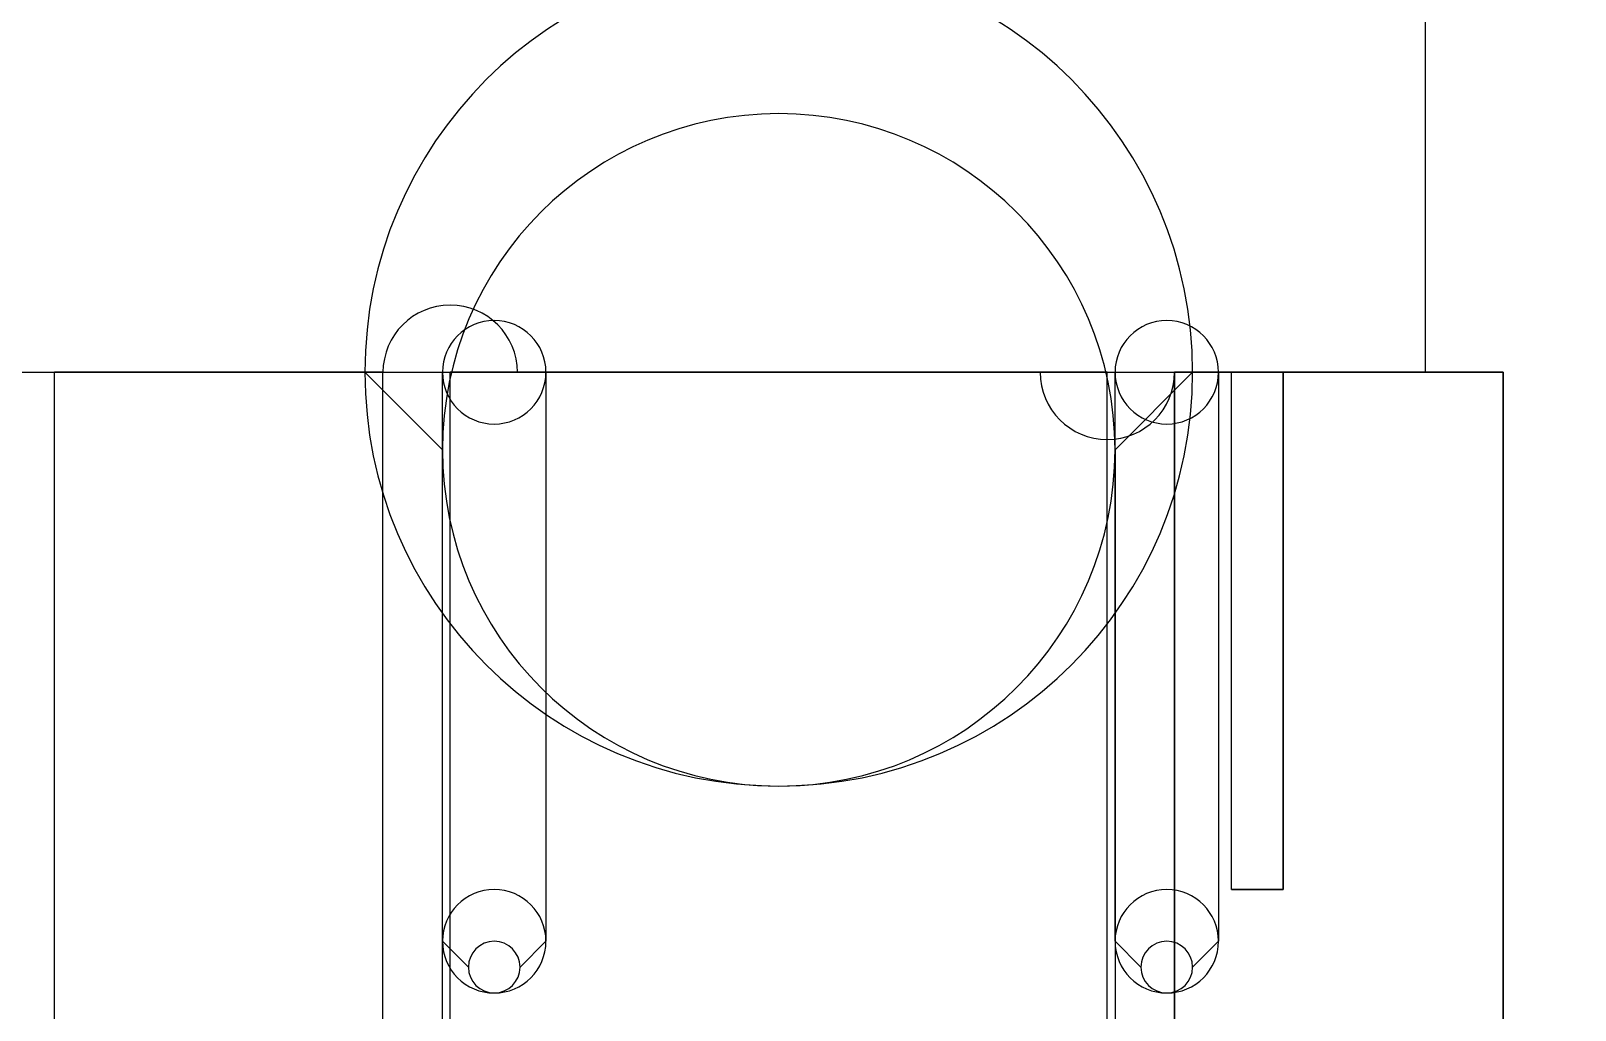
# Model space of a CAD drawing. Header units: millimetres. Extents: x -58 to 58, y -6 to 23.
# Drawn here: x 42.11 to 48.08, y 2.23 to 6.02 of the extents above; entities that cross this region are included whole.
import ezdxf

# ---------------------------------------------------------------- set-up
doc = ezdxf.new("R2010")
doc.units = ezdxf.units.MM
doc.header["$MEASUREMENT"] = 0
doc.layers.add('CL57_ASM', color=7, linetype='CONTINUOUS')

msp = doc.modelspace()

# ---------------------------------------------------------------- linework, layer by layer
at = {"layer": 'CL57_ASM'}
for p, q in [((47.5, 4.7, -64.7), (47.5, 6.7, -64.7)), ((47.5, 4.7, -2), (47.5, 6.7, -2)), ((47.5, 4.7, -64.7), (47.5, 6.7, -64.7)), ((47.5, 4.7, -2), (47.5, 6.7, -2)), ((47.5, 4.7, -64.7), (47.5, 6.7, -64.7)), ((47.5, 4.7, -2), (47.5, 6.7, -2)), ((47.5, 4.7, -64.7), (47.5, 6.7, -64.7)), ((47.5, 4.7, -2), (47.5, 6.7, -2)), ((47.5, 4.7, -64.7), (47.5, 6.7, -64.7)), ((47.5, 4.7, -2), (47.5, 6.7, -2)), ((47.5, 4.7, -64.7), (47.5, 6.7, -64.7)), ((47.5, 4.7, -2), (47.5, 6.7, -2)), ((-47.5, 4.7, -2), (47.5, 4.7, -2)), ((-47.5, 4.7, -64.7), (47.5, 4.7, -64.7)), ((-47.5, 4.7, -64.7), (47.5, 4.7, -64.7)), ((-47.5, 4.7, -2), (47.5, 4.7, -2)), ((-47.5, 4.7, -2), (47.5, 4.7, -2)), ((-47.5, 4.7, -64.7), (47.5, 4.7, -64.7)), ((-47.5, 4.7, -64.7), (47.5, 4.7, -64.7)), ((-47.5, 4.7, -2), (47.5, 4.7, -2)), ((-47.5, 4.7, -2), (47.5, 4.7, -2)), ((-47.5, 4.7, -64.7), (47.5, 4.7, -64.7)), ((-47.5, 4.7, -64.7), (47.5, 4.7, -64.7)), ((-47.5, 4.7, -2), (47.5, 4.7, -2)), ((43.47, 4.7, -3.15), (42.1999, 4.7, -5.35)), ((42.1999, 4.7, -5.65), (43.47, 4.7, -7.85)), ((43.47, 4.7, -13.15), (42.1999, 4.7, -15.35)), ((42.1999, 4.7, -15.65), (43.47, 4.7, -17.85)), ((43.47, 4.7, -58.65), (42.1999, 4.7, -60.85)), ((42.1999, 4.7, -61.15), (43.47, 4.7, -63.35)), ((42.1999, 4.7, -61.15), (43.47, 4.7, -63.35)), ((42.1999, 0, -61.15), (42.1999, 4.7, -61.15)), ((42.1999, 0, -60.85), (42.1999, 4.7, -60.85)), ((42.1999, 0, -61.15), (42.1999, 4.7, -61.15)), ((43.47, 4.7, -58.65), (42.1999, 4.7, -60.85)), ((42.1999, 0, -60.85), (42.1999, 4.7, -60.85)), ((42.1999, 4.7, -15.65), (43.47, 4.7, -17.85)), ((42.1999, 0, -15.65), (42.1999, 4.7, -15.65)), ((42.1999, 0, -15.35), (42.1999, 4.7, -15.35)), ((42.1999, 0, -15.65), (42.1999, 4.7, -15.65)), ((43.47, 4.7, -13.15), (42.1999, 4.7, -15.35)), ((42.1999, 0, -15.35), (42.1999, 4.7, -15.35)), ((42.1999, 4.7, -5.65), (43.47, 4.7, -7.85)), ((42.1999, 0, -5.65), (42.1999, 4.7, -5.65)), ((42.1999, 0, -5.35), (42.1999, 4.7, -5.35)), ((42.1999, 0, -5.65), (42.1999, 4.7, -5.65)), ((43.47, 4.7, -3.15), (42.1999, 4.7, -5.35)), ((42.1999, 0, -5.35), (42.1999, 4.7, -5.35)), ((43.47, 4.7, -3.15), (42.1999, 4.7, -5.35)), ((42.1999, 4.7, -5.65), (43.47, 4.7, -7.85)), ((43.47, 4.7, -13.15), (42.1999, 4.7, -15.35)), ((42.1999, 4.7, -15.65), (43.47, 4.7, -17.85)), ((43.47, 4.7, -58.65), (42.1999, 4.7, -60.85)), ((42.1999, 4.7, -61.15), (43.47, 4.7, -63.35)), ((42.1999, 4.7, -61.15), (43.47, 4.7, -63.35)), ((42.1999, 0, -61.15), (42.1999, 4.7, -61.15)), ((42.1999, 0, -60.85), (42.1999, 4.7, -60.85)), ((42.1999, 0, -61.15), (42.1999, 4.7, -61.15)), ((43.47, 4.7, -58.65), (42.1999, 4.7, -60.85)), ((42.1999, 0, -60.85), (42.1999, 4.7, -60.85)), ((42.1999, 4.7, -15.65), (43.47, 4.7, -17.85)), ((42.1999, 0, -15.65), (42.1999, 4.7, -15.65)), ((42.1999, 0, -15.35), (42.1999, 4.7, -15.35)), ((42.1999, 0, -15.65), (42.1999, 4.7, -15.65)), ((43.47, 4.7, -13.15), (42.1999, 4.7, -15.35)), ((42.1999, 0, -15.35), (42.1999, 4.7, -15.35)), ((42.1999, 4.7, -5.65), (43.47, 4.7, -7.85)), ((42.1999, 0, -5.65), (42.1999, 4.7, -5.65)), ((42.1999, 0, -5.35), (42.1999, 4.7, -5.35)), ((42.1999, 0, -5.65), (42.1999, 4.7, -5.65)), ((43.47, 4.7, -3.15), (42.1999, 4.7, -5.35)), ((42.1999, 0, -5.35), (42.1999, 4.7, -5.35)), ((43.47, 4.7, -3.15), (42.1999, 4.7, -5.35)), ((42.1999, 4.7, -5.65), (43.47, 4.7, -7.85)), ((43.47, 4.7, -13.15), (42.1999, 4.7, -15.35)), ((42.1999, 4.7, -15.65), (43.47, 4.7, -17.85)), ((43.47, 4.7, -58.65), (42.1999, 4.7, -60.85)), ((42.1999, 4.7, -61.15), (43.47, 4.7, -63.35)), ((42.1999, 4.7, -61.15), (43.47, 4.7, -63.35)), ((42.1999, 0, -61.15), (42.1999, 4.7, -61.15)), ((42.1999, 0, -60.85), (42.1999, 4.7, -60.85)), ((42.1999, 0, -61.15), (42.1999, 4.7, -61.15)), ((43.47, 4.7, -58.65), (42.1999, 4.7, -60.85)), ((42.1999, 0, -60.85), (42.1999, 4.7, -60.85)), ((42.1999, 4.7, -15.65), (43.47, 4.7, -17.85)), ((42.1999, 0, -15.65), (42.1999, 4.7, -15.65)), ((42.1999, 0, -15.35), (42.1999, 4.7, -15.35)), ((42.1999, 0, -15.65), (42.1999, 4.7, -15.65)), ((43.47, 4.7, -13.15), (42.1999, 4.7, -15.35)), ((42.1999, 0, -15.35), (42.1999, 4.7, -15.35)), ((42.1999, 4.7, -5.65), (43.47, 4.7, -7.85)), ((42.1999, 0, -5.65), (42.1999, 4.7, -5.65)), ((42.1999, 0, -5.35), (42.1999, 4.7, -5.35)), ((42.1999, 0, -5.65), (42.1999, 4.7, -5.65)), ((43.47, 4.7, -3.15), (42.1999, 4.7, -5.35)), ((42.1999, 0, -5.35), (42.1999, 4.7, -5.35)), ((43.4, 4.7, -61), (43.7, 4.4, -61)), ((43.4, 4.7, -61), (43.7, 4.4, -61)), ((43.4, 4.7, -61), (43.7, 4.4, -61)), ((43.4, 4.7, -61), (43.7, 4.4, -61)), ((43.4, 4.7, -15.5), (43.7, 4.4, -15.5)), ((43.4, 4.7, -15.5), (43.7, 4.4, -15.5)), ((43.4, 4.7, -15.5), (43.7, 4.4, -15.5)), ((43.4, 4.7, -15.5), (43.7, 4.4, -15.5)), ((43.4, 4.7, -5.5), (43.7, 4.4, -5.5)), ((43.4, 4.7, -5.5), (43.7, 4.4, -5.5)), ((43.4, 4.7, -5.5), (43.7, 4.4, -5.5)), ((43.4, 4.7, -5.5), (43.7, 4.4, -5.5)), ((43.4, 4.7, -61), (43.7, 4.4, -61)), ((43.4, 4.7, -61), (43.7, 4.4, -61)), ((43.4, 4.7, -15.5), (43.7, 4.4, -15.5)), ((43.4, 4.7, -15.5), (43.7, 4.4, -15.5)), ((43.4, 4.7, -5.5), (43.7, 4.4, -5.5)), ((43.4, 4.7, -5.5), (43.7, 4.4, -5.5)), ((43.47, 0, -63.35), (43.47, 4.7, -63.35)), ((43.47, 0, -63.35), (43.47, 4.7, -63.35)), ((43.47, 0, -58.65), (43.47, 4.7, -58.65)), ((43.47, 0, -58.65), (43.47, 4.7, -58.65)), ((43.47, 0, -17.85), (43.47, 4.7, -17.85)), ((43.47, 0, -17.85), (43.47, 4.7, -17.85)), ((43.47, 0, -13.15), (43.47, 4.7, -13.15)), ((43.47, 0, -13.15), (43.47, 4.7, -13.15)), ((43.47, 0, -7.85), (43.47, 4.7, -7.85)), ((43.47, 0, -7.85), (43.47, 4.7, -7.85)), ((43.47, 0, -3.15), (43.47, 4.7, -3.15)), ((43.47, 0, -3.15), (43.47, 4.7, -3.15)), ((43.47, 0, -63.35), (43.47, 4.7, -63.35)), ((43.47, 0, -63.35), (43.47, 4.7, -63.35)), ((43.47, 0, -58.65), (43.47, 4.7, -58.65)), ((43.47, 0, -58.65), (43.47, 4.7, -58.65)), ((43.47, 0, -17.85), (43.47, 4.7, -17.85)), ((43.47, 0, -17.85), (43.47, 4.7, -17.85)), ((43.47, 0, -13.15), (43.47, 4.7, -13.15)), ((43.47, 0, -13.15), (43.47, 4.7, -13.15)), ((43.47, 0, -7.85), (43.47, 4.7, -7.85)), ((43.47, 0, -7.85), (43.47, 4.7, -7.85)), ((43.47, 0, -3.15), (43.47, 4.7, -3.15)), ((43.47, 0, -3.15), (43.47, 4.7, -3.15)), ((43.47, 0, -63.35), (43.47, 4.7, -63.35)), ((43.47, 0, -63.35), (43.47, 4.7, -63.35)), ((43.47, 0, -58.65), (43.47, 4.7, -58.65)), ((43.47, 0, -58.65), (43.47, 4.7, -58.65)), ((43.47, 0, -17.85), (43.47, 4.7, -17.85)), ((43.47, 0, -17.85), (43.47, 4.7, -17.85)), ((43.47, 0, -13.15), (43.47, 4.7, -13.15)), ((43.47, 0, -13.15), (43.47, 4.7, -13.15)), ((43.47, 0, -7.85), (43.47, 4.7, -7.85)), ((43.47, 0, -7.85), (43.47, 4.7, -7.85)), ((43.47, 0, -3.15), (43.47, 4.7, -3.15)), ((43.47, 0, -3.15), (43.47, 4.7, -3.15)), ((43.7, 2.5, -9.8), (43.7, 4.7, -9.8)), ((43.7, 2.5, -9.8), (43.7, 4.7, -9.8)), ((43.7, 2.5, -9.8), (43.7, 4.7, -9.8)), ((43.7, 2.5, -9.8), (43.7, 4.7, -9.8)), ((43.7, 2.5, -9.8), (43.7, 4.7, -9.8)), ((43.7, 2.5, -9.8), (43.7, 4.7, -9.8)), ((43.7298, 4.7, -3), (46.2702, 4.7, -3)), ((46.2702, 4.7, -8), (43.7298, 4.7, -8)), ((43.7298, 4.7, -13), (46.2702, 4.7, -13)), ((46.2702, 4.7, -18), (43.7298, 4.7, -18)), ((43.7298, 4.7, -58.5), (46.2702, 4.7, -58.5)), ((46.2702, 4.7, -63.5), (43.7298, 4.7, -63.5)), ((46.2702, 4.7, -63.5), (43.7298, 4.7, -63.5)), ((43.7298, 0, -63.5), (43.7298, 4.7, -63.5)), ((43.7298, 0, -63.5), (43.7298, 4.7, -63.5)), ((43.7298, 0, -58.5), (43.7298, 4.7, -58.5)), ((43.7298, 0, -58.5), (43.7298, 4.7, -58.5)), ((43.7298, 4.7, -58.5), (46.2702, 4.7, -58.5)), ((46.2702, 4.7, -18), (43.7298, 4.7, -18)), ((43.7298, 0, -18), (43.7298, 4.7, -18)), ((43.7298, 0, -18), (43.7298, 4.7, -18)), ((43.7298, 0, -13), (43.7298, 4.7, -13)), ((43.7298, 0, -13), (43.7298, 4.7, -13)), ((43.7298, 4.7, -13), (46.2702, 4.7, -13)), ((46.2702, 4.7, -8), (43.7298, 4.7, -8)), ((43.7298, 0, -8), (43.7298, 4.7, -8)), ((43.7298, 0, -8), (43.7298, 4.7, -8)), ((43.7298, 0, -3), (43.7298, 4.7, -3)), ((43.7298, 0, -3), (43.7298, 4.7, -3)), ((43.7298, 4.7, -3), (46.2702, 4.7, -3)), ((43.7298, 4.7, -3), (46.2702, 4.7, -3)), ((46.2702, 4.7, -8), (43.7298, 4.7, -8)), ((43.7298, 4.7, -13), (46.2702, 4.7, -13)), ((46.2702, 4.7, -18), (43.7298, 4.7, -18)), ((43.7298, 4.7, -58.5), (46.2702, 4.7, -58.5)), ((46.2702, 4.7, -63.5), (43.7298, 4.7, -63.5)), ((46.2702, 4.7, -63.5), (43.7298, 4.7, -63.5)), ((43.7298, 0, -63.5), (43.7298, 4.7, -63.5)), ((43.7298, 0, -63.5), (43.7298, 4.7, -63.5)), ((43.7298, 0, -58.5), (43.7298, 4.7, -58.5)), ((43.7298, 0, -58.5), (43.7298, 4.7, -58.5)), ((43.7298, 4.7, -58.5), (46.2702, 4.7, -58.5)), ((46.2702, 4.7, -18), (43.7298, 4.7, -18)), ((43.7298, 0, -18), (43.7298, 4.7, -18)), ((43.7298, 0, -18), (43.7298, 4.7, -18)), ((43.7298, 0, -13), (43.7298, 4.7, -13)), ((43.7298, 0, -13), (43.7298, 4.7, -13)), ((43.7298, 4.7, -13), (46.2702, 4.7, -13)), ((46.2702, 4.7, -8), (43.7298, 4.7, -8)), ((43.7298, 0, -8), (43.7298, 4.7, -8)), ((43.7298, 0, -8), (43.7298, 4.7, -8)), ((43.7298, 0, -3), (43.7298, 4.7, -3)), ((43.7298, 0, -3), (43.7298, 4.7, -3)), ((43.7298, 4.7, -3), (46.2702, 4.7, -3)), ((43.7298, 4.7, -3), (46.2702, 4.7, -3)), ((46.2702, 4.7, -8), (43.7298, 4.7, -8)), ((43.7298, 4.7, -13), (46.2702, 4.7, -13)), ((46.2702, 4.7, -18), (43.7298, 4.7, -18)), ((43.7298, 4.7, -58.5), (46.2702, 4.7, -58.5)), ((46.2702, 4.7, -63.5), (43.7298, 4.7, -63.5)), ((46.2702, 4.7, -63.5), (43.7298, 4.7, -63.5)), ((43.7298, 0, -63.5), (43.7298, 4.7, -63.5)), ((43.7298, 0, -63.5), (43.7298, 4.7, -63.5)), ((43.7298, 0, -58.5), (43.7298, 4.7, -58.5)), ((43.7298, 0, -58.5), (43.7298, 4.7, -58.5)), ((43.7298, 4.7, -58.5), (46.2702, 4.7, -58.5)), ((46.2702, 4.7, -18), (43.7298, 4.7, -18)), ((43.7298, 0, -18), (43.7298, 4.7, -18)), ((43.7298, 0, -18), (43.7298, 4.7, -18)), ((43.7298, 0, -13), (43.7298, 4.7, -13)), ((43.7298, 0, -13), (43.7298, 4.7, -13)), ((43.7298, 4.7, -13), (46.2702, 4.7, -13)), ((46.2702, 4.7, -8), (43.7298, 4.7, -8)), ((43.7298, 0, -8), (43.7298, 4.7, -8)), ((43.7298, 0, -8), (43.7298, 4.7, -8)), ((43.7298, 0, -3), (43.7298, 4.7, -3)), ((43.7298, 0, -3), (43.7298, 4.7, -3)), ((43.7298, 4.7, -3), (46.2702, 4.7, -3)), ((44.1, 4.7, -9.8), (44.1, 2.5, -9.8)), ((44.1, 4.7, -9.8), (44.1, 2.5, -9.8)), ((44.1, 4.7, -9.8), (44.1, 2.5, -9.8)), ((44.1, 4.7, -9.8), (44.1, 2.5, -9.8)), ((44.1, 4.7, -9.8), (44.1, 2.5, -9.8)), ((44.1, 4.7, -9.8), (44.1, 2.5, -9.8)), ((46.2702, 0, -58.5), (46.2702, 4.7, -58.5)), ((46.2702, 0, -63.5), (46.2702, 4.7, -63.5)), ((46.2702, 0, -63.5), (46.2702, 4.7, -63.5)), ((46.2702, 0, -58.5), (46.2702, 4.7, -58.5)), ((46.2702, 0, -13), (46.2702, 4.7, -13)), ((46.2702, 0, -18), (46.2702, 4.7, -18)), ((46.2702, 0, -18), (46.2702, 4.7, -18)), ((46.2702, 0, -13), (46.2702, 4.7, -13)), ((46.2702, 0, -3), (46.2702, 4.7, -3)), ((46.2702, 0, -8), (46.2702, 4.7, -8)), ((46.2702, 0, -8), (46.2702, 4.7, -8)), ((46.2702, 0, -3), (46.2702, 4.7, -3)), ((46.2702, 0, -58.5), (46.2702, 4.7, -58.5)), ((46.2702, 0, -63.5), (46.2702, 4.7, -63.5)), ((46.2702, 0, -63.5), (46.2702, 4.7, -63.5)), ((46.2702, 0, -58.5), (46.2702, 4.7, -58.5)), ((46.2702, 0, -13), (46.2702, 4.7, -13)), ((46.2702, 0, -18), (46.2702, 4.7, -18)), ((46.2702, 0, -18), (46.2702, 4.7, -18)), ((46.2702, 0, -13), (46.2702, 4.7, -13)), ((46.2702, 0, -3), (46.2702, 4.7, -3)), ((46.2702, 0, -8), (46.2702, 4.7, -8)), ((46.2702, 0, -8), (46.2702, 4.7, -8)), ((46.2702, 0, -3), (46.2702, 4.7, -3)), ((46.2702, 0, -58.5), (46.2702, 4.7, -58.5)), ((46.2702, 0, -63.5), (46.2702, 4.7, -63.5)), ((46.2702, 0, -63.5), (46.2702, 4.7, -63.5)), ((46.2702, 0, -58.5), (46.2702, 4.7, -58.5)), ((46.2702, 0, -13), (46.2702, 4.7, -13)), ((46.2702, 0, -18), (46.2702, 4.7, -18)), ((46.2702, 0, -18), (46.2702, 4.7, -18)), ((46.2702, 0, -13), (46.2702, 4.7, -13)), ((46.2702, 0, -3), (46.2702, 4.7, -3)), ((46.2702, 0, -8), (46.2702, 4.7, -8)), ((46.2702, 0, -8), (46.2702, 4.7, -8)), ((46.2702, 0, -3), (46.2702, 4.7, -3)), ((46.3, 2.5, -9.8), (46.3, 4.7, -9.8)), ((46.3, 2.5, -9.8), (46.3, 4.7, -9.8)), ((46.3, 2.5, -9.8), (46.3, 4.7, -9.8)), ((46.3, 2.5, -9.8), (46.3, 4.7, -9.8)), ((46.3, 4.4, -61), (46.6, 4.7, -61)), ((46.3, 4.4, -61), (46.6, 4.7, -61)), ((46.3, 4.4, -61), (46.6, 4.7, -61)), ((46.3, 4.4, -61), (46.6, 4.7, -61)), ((46.3, 4.4, -15.5), (46.6, 4.7, -15.5)), ((46.3, 4.4, -15.5), (46.6, 4.7, -15.5)), ((46.3, 4.4, -15.5), (46.6, 4.7, -15.5)), ((46.3, 4.4, -15.5), (46.6, 4.7, -15.5)), ((46.3, 4.4, -5.5), (46.6, 4.7, -5.5)), ((46.3, 4.4, -5.5), (46.6, 4.7, -5.5)), ((46.3, 4.4, -5.5), (46.6, 4.7, -5.5)), ((46.3, 4.4, -5.5), (46.6, 4.7, -5.5)), ((46.3, 2.5, -9.8), (46.3, 4.7, -9.8)), ((46.3, 2.5, -9.8), (46.3, 4.7, -9.8)), ((46.3, 4.4, -61), (46.6, 4.7, -61)), ((46.3, 4.4, -61), (46.6, 4.7, -61)), ((46.3, 4.4, -15.5), (46.6, 4.7, -15.5)), ((46.3, 4.4, -15.5), (46.6, 4.7, -15.5)), ((46.3, 4.4, -5.5), (46.6, 4.7, -5.5)), ((46.3, 4.4, -5.5), (46.6, 4.7, -5.5)), ((47.5, 4.7, -4.83013), (46.53, 4.7, -3.15)), ((46.53, 4.7, -7.85), (47.5, 4.7, -6.16987)), ((47.5, 4.7, -14.8301), (46.53, 4.7, -13.15)), ((46.53, 4.7, -17.85), (47.5, 4.7, -16.1699)), ((47.5, 4.7, -60.3301), (46.53, 4.7, -58.65)), ((46.53, 4.7, -63.35), (47.5, 4.7, -61.6699)), ((46.53, 4.7, -58.65), (46.53, 0, -58.65)), ((46.53, 4.7, -58.65), (46.53, 0, -58.65)), ((47.5, 4.7, -60.3301), (46.53, 4.7, -58.65)), ((46.53, 0, -63.35), (46.53, 4.7, -63.35)), ((46.53, 4.7, -63.35), (47.5, 4.7, -61.6699)), ((46.53, 0, -63.35), (46.53, 4.7, -63.35)), ((46.53, 4.7, -13.15), (46.53, 0, -13.15)), ((46.53, 4.7, -13.15), (46.53, 0, -13.15)), ((47.5, 4.7, -14.8301), (46.53, 4.7, -13.15)), ((46.53, 0, -17.85), (46.53, 4.7, -17.85)), ((46.53, 4.7, -17.85), (47.5, 4.7, -16.1699)), ((46.53, 0, -17.85), (46.53, 4.7, -17.85)), ((46.53, 4.7, -3.15), (46.53, 0, -3.15)), ((46.53, 4.7, -3.15), (46.53, 0, -3.15)), ((47.5, 4.7, -4.83013), (46.53, 4.7, -3.15)), ((46.53, 0, -7.85), (46.53, 4.7, -7.85)), ((46.53, 4.7, -7.85), (47.5, 4.7, -6.16987)), ((46.53, 0, -7.85), (46.53, 4.7, -7.85)), ((47.5, 4.7, -4.83013), (46.53, 4.7, -3.15)), ((46.53, 4.7, -7.85), (47.5, 4.7, -6.16987)), ((47.5, 4.7, -14.8301), (46.53, 4.7, -13.15)), ((46.53, 4.7, -17.85), (47.5, 4.7, -16.1699)), ((47.5, 4.7, -60.3301), (46.53, 4.7, -58.65)), ((46.53, 4.7, -63.35), (47.5, 4.7, -61.6699)), ((46.53, 4.7, -58.65), (46.53, 0, -58.65)), ((46.53, 4.7, -58.65), (46.53, 0, -58.65)), ((47.5, 4.7, -60.3301), (46.53, 4.7, -58.65)), ((46.53, 0, -63.35), (46.53, 4.7, -63.35)), ((46.53, 4.7, -63.35), (47.5, 4.7, -61.6699)), ((46.53, 0, -63.35), (46.53, 4.7, -63.35)), ((46.53, 4.7, -13.15), (46.53, 0, -13.15)), ((46.53, 4.7, -13.15), (46.53, 0, -13.15)), ((47.5, 4.7, -14.8301), (46.53, 4.7, -13.15)), ((46.53, 0, -17.85), (46.53, 4.7, -17.85)), ((46.53, 4.7, -17.85), (47.5, 4.7, -16.1699)), ((46.53, 0, -17.85), (46.53, 4.7, -17.85)), ((46.53, 4.7, -3.15), (46.53, 0, -3.15)), ((46.53, 4.7, -3.15), (46.53, 0, -3.15)), ((47.5, 4.7, -4.83013), (46.53, 4.7, -3.15)), ((46.53, 0, -7.85), (46.53, 4.7, -7.85)), ((46.53, 4.7, -7.85), (47.5, 4.7, -6.16987)), ((46.53, 0, -7.85), (46.53, 4.7, -7.85)), ((47.5, 4.7, -4.83013), (46.53, 4.7, -3.15)), ((46.53, 4.7, -7.85), (47.5, 4.7, -6.16987)), ((47.5, 4.7, -14.8301), (46.53, 4.7, -13.15)), ((46.53, 4.7, -17.85), (47.5, 4.7, -16.1699)), ((47.5, 4.7, -60.3301), (46.53, 4.7, -58.65)), ((46.53, 4.7, -63.35), (47.5, 4.7, -61.6699)), ((46.53, 4.7, -58.65), (46.53, 0, -58.65)), ((46.53, 4.7, -58.65), (46.53, 0, -58.65)), ((47.5, 4.7, -60.3301), (46.53, 4.7, -58.65)), ((46.53, 0, -63.35), (46.53, 4.7, -63.35)), ((46.53, 4.7, -63.35), (47.5, 4.7, -61.6699)), ((46.53, 0, -63.35), (46.53, 4.7, -63.35)), ((46.53, 4.7, -13.15), (46.53, 0, -13.15)), ((46.53, 4.7, -13.15), (46.53, 0, -13.15)), ((47.5, 4.7, -14.8301), (46.53, 4.7, -13.15)), ((46.53, 0, -17.85), (46.53, 4.7, -17.85)), ((46.53, 4.7, -17.85), (47.5, 4.7, -16.1699)), ((46.53, 0, -17.85), (46.53, 4.7, -17.85)), ((46.53, 4.7, -3.15), (46.53, 0, -3.15)), ((46.53, 4.7, -3.15), (46.53, 0, -3.15)), ((47.5, 4.7, -4.83013), (46.53, 4.7, -3.15)), ((46.53, 0, -7.85), (46.53, 4.7, -7.85)), ((46.53, 4.7, -7.85), (47.5, 4.7, -6.16987)), ((46.53, 0, -7.85), (46.53, 4.7, -7.85)), ((46.7, 4.7, -9.8), (46.7, 2.5, -9.8)), ((46.7, 4.7, -9.8), (46.7, 2.5, -9.8)), ((46.7, 4.7, -9.8), (46.7, 2.5, -9.8)), ((46.7, 4.7, -9.8), (46.7, 2.5, -9.8)), ((46.7, 4.7, -9.8), (46.7, 2.5, -9.8)), ((46.7, 4.7, -9.8), (46.7, 2.5, -9.8)), ((46.75, 4.7, -42.02), (46.95, 4.7, -42.02)), ((46.75, 4.7, -42.62), (46.75, 4.7, -42.02)), ((46.95, 4.7, -42.62), (46.75, 4.7, -42.62)), ((46.75, 4.7, -39.48), (46.95, 4.7, -39.48)), ((46.75, 4.7, -40.08), (46.75, 4.7, -39.48)), ((46.95, 4.7, -40.08), (46.75, 4.7, -40.08)), ((46.95, 4.7, -42.62), (46.75, 4.7, -42.62)), ((46.75, 2.7, -42.62), (46.75, 4.7, -42.62)), ((46.75, 4.7, -42.62), (46.75, 4.7, -42.02)), ((46.75, 2.7, -42.02), (46.75, 4.7, -42.02)), ((46.75, 2.7, -42.62), (46.75, 4.7, -42.62)), ((46.75, 2.7, -42.02), (46.75, 4.7, -42.02)), ((46.75, 4.7, -42.02), (46.95, 4.7, -42.02)), ((46.95, 4.7, -40.08), (46.75, 4.7, -40.08)), ((46.75, 2.7, -40.08), (46.75, 4.7, -40.08)), ((46.75, 4.7, -40.08), (46.75, 4.7, -39.48)), ((46.75, 2.7, -39.48), (46.75, 4.7, -39.48)), ((46.75, 2.7, -40.08), (46.75, 4.7, -40.08)), ((46.75, 2.7, -39.48), (46.75, 4.7, -39.48)), ((46.75, 4.7, -39.48), (46.95, 4.7, -39.48)), ((46.75, 4.7, -42.02), (46.95, 4.7, -42.02)), ((46.75, 4.7, -42.62), (46.75, 4.7, -42.02)), ((46.95, 4.7, -42.62), (46.75, 4.7, -42.62)), ((46.75, 4.7, -39.48), (46.95, 4.7, -39.48)), ((46.75, 4.7, -40.08), (46.75, 4.7, -39.48)), ((46.95, 4.7, -40.08), (46.75, 4.7, -40.08)), ((46.95, 4.7, -42.62), (46.75, 4.7, -42.62)), ((46.75, 2.7, -42.62), (46.75, 4.7, -42.62)), ((46.75, 4.7, -42.62), (46.75, 4.7, -42.02)), ((46.75, 2.7, -42.02), (46.75, 4.7, -42.02)), ((46.75, 2.7, -42.62), (46.75, 4.7, -42.62)), ((46.75, 2.7, -42.02), (46.75, 4.7, -42.02)), ((46.75, 4.7, -42.02), (46.95, 4.7, -42.02)), ((46.95, 4.7, -40.08), (46.75, 4.7, -40.08)), ((46.75, 2.7, -40.08), (46.75, 4.7, -40.08)), ((46.75, 4.7, -40.08), (46.75, 4.7, -39.48)), ((46.75, 2.7, -39.48), (46.75, 4.7, -39.48)), ((46.75, 2.7, -40.08), (46.75, 4.7, -40.08)), ((46.75, 2.7, -39.48), (46.75, 4.7, -39.48)), ((46.75, 4.7, -39.48), (46.95, 4.7, -39.48)), ((46.75, 4.7, -42.02), (46.95, 4.7, -42.02)), ((46.75, 4.7, -42.62), (46.75, 4.7, -42.02)), ((46.95, 4.7, -42.62), (46.75, 4.7, -42.62)), ((46.75, 4.7, -39.48), (46.95, 4.7, -39.48)), ((46.75, 4.7, -40.08), (46.75, 4.7, -39.48)), ((46.95, 4.7, -40.08), (46.75, 4.7, -40.08)), ((46.95, 4.7, -42.62), (46.75, 4.7, -42.62)), ((46.75, 2.7, -42.62), (46.75, 4.7, -42.62)), ((46.75, 4.7, -42.62), (46.75, 4.7, -42.02)), ((46.75, 2.7, -42.02), (46.75, 4.7, -42.02)), ((46.75, 2.7, -42.62), (46.75, 4.7, -42.62)), ((46.75, 2.7, -42.02), (46.75, 4.7, -42.02)), ((46.75, 4.7, -42.02), (46.95, 4.7, -42.02)), ((46.95, 4.7, -40.08), (46.75, 4.7, -40.08)), ((46.75, 2.7, -40.08), (46.75, 4.7, -40.08)), ((46.75, 4.7, -40.08), (46.75, 4.7, -39.48)), ((46.75, 2.7, -39.48), (46.75, 4.7, -39.48)), ((46.75, 2.7, -40.08), (46.75, 4.7, -40.08)), ((46.75, 2.7, -39.48), (46.75, 4.7, -39.48)), ((46.75, 4.7, -39.48), (46.95, 4.7, -39.48)), ((46.95, 4.7, -42.02), (46.95, 4.7, -42.62)), ((46.95, 4.7, -39.48), (46.95, 4.7, -40.08)), ((46.95, 4.7, -42.02), (46.95, 2.7, -42.02)), ((46.95, 2.7, -42.62), (46.95, 4.7, -42.62)), ((46.95, 4.7, -42.02), (46.95, 4.7, -42.62)), ((46.95, 2.7, -42.62), (46.95, 4.7, -42.62)), ((46.95, 4.7, -42.02), (46.95, 2.7, -42.02)), ((46.95, 4.7, -39.48), (46.95, 2.7, -39.48)), ((46.95, 2.7, -40.08), (46.95, 4.7, -40.08)), ((46.95, 4.7, -39.48), (46.95, 4.7, -40.08)), ((46.95, 2.7, -40.08), (46.95, 4.7, -40.08)), ((46.95, 4.7, -39.48), (46.95, 2.7, -39.48)), ((46.95, 4.7, -42.02), (46.95, 4.7, -42.62)), ((46.95, 4.7, -39.48), (46.95, 4.7, -40.08)), ((46.95, 4.7, -42.02), (46.95, 2.7, -42.02)), ((46.95, 2.7, -42.62), (46.95, 4.7, -42.62)), ((46.95, 4.7, -42.02), (46.95, 4.7, -42.62)), ((46.95, 2.7, -42.62), (46.95, 4.7, -42.62)), ((46.95, 4.7, -42.02), (46.95, 2.7, -42.02)), ((46.95, 4.7, -39.48), (46.95, 2.7, -39.48)), ((46.95, 2.7, -40.08), (46.95, 4.7, -40.08)), ((46.95, 4.7, -39.48), (46.95, 4.7, -40.08)), ((46.95, 2.7, -40.08), (46.95, 4.7, -40.08)), ((46.95, 4.7, -39.48), (46.95, 2.7, -39.48)), ((46.95, 4.7, -42.02), (46.95, 4.7, -42.62)), ((46.95, 4.7, -39.48), (46.95, 4.7, -40.08)), ((46.95, 4.7, -42.02), (46.95, 2.7, -42.02)), ((46.95, 2.7, -42.62), (46.95, 4.7, -42.62)), ((46.95, 4.7, -42.02), (46.95, 4.7, -42.62)), ((46.95, 2.7, -42.62), (46.95, 4.7, -42.62)), ((46.95, 4.7, -42.02), (46.95, 2.7, -42.02)), ((46.95, 4.7, -39.48), (46.95, 2.7, -39.48)), ((46.95, 2.7, -40.08), (46.95, 4.7, -40.08)), ((46.95, 4.7, -39.48), (46.95, 4.7, -40.08)), ((46.95, 2.7, -40.08), (46.95, 4.7, -40.08)), ((46.95, 4.7, -39.48), (46.95, 2.7, -39.48)), ((47.5, 4.7, -2), (47.5, 4.7, -4.83013)), ((47.5, 4.7, -6.16987), (47.5, 4.7, -14.8301)), ((47.5, 4.7, -16.1699), (47.5, 4.7, -60.3301)), ((47.5, 4.7, -61.6699), (47.5, 4.7, -64.7)), ((47.5, 4.7, -2), (47.5, 4.7, -4.83013)), ((47.5, 4.7, -4.83013), (47.5, 4.7, -6.16987)), ((47.5, 4.7, -6.16987), (47.5, 4.7, -14.8301)), ((47.5, 4.7, -14.8301), (47.5, 4.7, -16.1699)), ((47.5, 4.7, -16.1699), (47.5, 4.7, -60.3301)), ((47.5, 4.7, -60.3301), (47.5, 4.7, -61.6699)), ((47.5, 4.7, -61.6699), (47.5, 4.7, -64.7)), ((47.8001, 4.7, -60.85), (47.5, 4.7, -60.3301)), ((47.8001, 4.7, -60.85), (47.5, 4.7, -60.3301)), ((47.5, 4.7, -61.6699), (47.8001, 4.7, -61.15)), ((47.5, 4.7, -60.3301), (47.5, 4.7, -61.6699)), ((47.5, 4.7, -61.6699), (47.8001, 4.7, -61.15)), ((47.8001, 4.7, -15.35), (47.5, 4.7, -14.8301)), ((47.8001, 4.7, -15.35), (47.5, 4.7, -14.8301)), ((47.5, 4.7, -16.1699), (47.8001, 4.7, -15.65)), ((47.5, 4.7, -14.8301), (47.5, 4.7, -16.1699)), ((47.5, 4.7, -16.1699), (47.8001, 4.7, -15.65)), ((47.8001, 4.7, -5.35), (47.5, 4.7, -4.83013)), ((47.8001, 4.7, -5.35), (47.5, 4.7, -4.83013)), ((47.5, 4.7, -6.16987), (47.8001, 4.7, -5.65)), ((47.5, 4.7, -4.83013), (47.5, 4.7, -6.16987)), ((47.5, 4.7, -6.16987), (47.8001, 4.7, -5.65)), ((47.5, 4.7, -2), (47.5, 4.7, -4.83013)), ((47.5, 4.7, -6.16987), (47.5, 4.7, -14.8301)), ((47.5, 4.7, -16.1699), (47.5, 4.7, -60.3301)), ((47.5, 4.7, -61.6699), (47.5, 4.7, -64.7)), ((47.5, 4.7, -2), (47.5, 4.7, -4.83013)), ((47.5, 4.7, -4.83013), (47.5, 4.7, -6.16987)), ((47.5, 4.7, -6.16987), (47.5, 4.7, -14.8301)), ((47.5, 4.7, -14.8301), (47.5, 4.7, -16.1699)), ((47.5, 4.7, -16.1699), (47.5, 4.7, -60.3301)), ((47.5, 4.7, -60.3301), (47.5, 4.7, -61.6699)), ((47.5, 4.7, -61.6699), (47.5, 4.7, -64.7)), ((47.8001, 4.7, -60.85), (47.5, 4.7, -60.3301)), ((47.8001, 4.7, -60.85), (47.5, 4.7, -60.3301)), ((47.5, 4.7, -61.6699), (47.8001, 4.7, -61.15)), ((47.5, 4.7, -60.3301), (47.5, 4.7, -61.6699)), ((47.5, 4.7, -61.6699), (47.8001, 4.7, -61.15)), ((47.8001, 4.7, -15.35), (47.5, 4.7, -14.8301)), ((47.8001, 4.7, -15.35), (47.5, 4.7, -14.8301)), ((47.5, 4.7, -16.1699), (47.8001, 4.7, -15.65)), ((47.5, 4.7, -14.8301), (47.5, 4.7, -16.1699)), ((47.5, 4.7, -16.1699), (47.8001, 4.7, -15.65)), ((47.8001, 4.7, -5.35), (47.5, 4.7, -4.83013)), ((47.8001, 4.7, -5.35), (47.5, 4.7, -4.83013)), ((47.5, 4.7, -6.16987), (47.8001, 4.7, -5.65)), ((47.5, 4.7, -4.83013), (47.5, 4.7, -6.16987)), ((47.5, 4.7, -6.16987), (47.8001, 4.7, -5.65)), ((47.5, 4.7, -2), (47.5, 4.7, -4.83013)), ((47.5, 4.7, -6.16987), (47.5, 4.7, -14.8301)), ((47.5, 4.7, -16.1699), (47.5, 4.7, -60.3301)), ((47.5, 4.7, -61.6699), (47.5, 4.7, -64.7)), ((47.5, 4.7, -2), (47.5, 4.7, -4.83013)), ((47.5, 4.7, -4.83013), (47.5, 4.7, -6.16987)), ((47.5, 4.7, -6.16987), (47.5, 4.7, -14.8301)), ((47.5, 4.7, -14.8301), (47.5, 4.7, -16.1699)), ((47.5, 4.7, -16.1699), (47.5, 4.7, -60.3301)), ((47.5, 4.7, -60.3301), (47.5, 4.7, -61.6699)), ((47.5, 4.7, -61.6699), (47.5, 4.7, -64.7)), ((47.8001, 4.7, -60.85), (47.5, 4.7, -60.3301)), ((47.8001, 4.7, -60.85), (47.5, 4.7, -60.3301)), ((47.5, 4.7, -61.6699), (47.8001, 4.7, -61.15)), ((47.5, 4.7, -60.3301), (47.5, 4.7, -61.6699)), ((47.5, 4.7, -61.6699), (47.8001, 4.7, -61.15)), ((47.8001, 4.7, -15.35), (47.5, 4.7, -14.8301)), ((47.8001, 4.7, -15.35), (47.5, 4.7, -14.8301)), ((47.5, 4.7, -16.1699), (47.8001, 4.7, -15.65)), ((47.5, 4.7, -14.8301), (47.5, 4.7, -16.1699)), ((47.5, 4.7, -16.1699), (47.8001, 4.7, -15.65)), ((47.8001, 4.7, -5.35), (47.5, 4.7, -4.83013)), ((47.8001, 4.7, -5.35), (47.5, 4.7, -4.83013)), ((47.5, 4.7, -6.16987), (47.8001, 4.7, -5.65)), ((47.5, 4.7, -4.83013), (47.5, 4.7, -6.16987)), ((47.5, 4.7, -6.16987), (47.8001, 4.7, -5.65)), ((47.8001, 0, -60.85), (47.8001, 4.7, -60.85)), ((47.8001, 4.7, -61.15), (47.8001, 0, -61.15)), ((47.8001, 0, -60.85), (47.8001, 4.7, -60.85)), ((47.8001, 4.7, -61.15), (47.8001, 0, -61.15)), ((47.8001, 0, -15.35), (47.8001, 4.7, -15.35)), ((47.8001, 4.7, -15.65), (47.8001, 0, -15.65)), ((47.8001, 0, -15.35), (47.8001, 4.7, -15.35)), ((47.8001, 4.7, -15.65), (47.8001, 0, -15.65)), ((47.8001, 0, -5.35), (47.8001, 4.7, -5.35)), ((47.8001, 4.7, -5.65), (47.8001, 0, -5.65)), ((47.8001, 0, -5.35), (47.8001, 4.7, -5.35)), ((47.8001, 4.7, -5.65), (47.8001, 0, -5.65)), ((47.8001, 0, -60.85), (47.8001, 4.7, -60.85)), ((47.8001, 4.7, -61.15), (47.8001, 0, -61.15)), ((47.8001, 0, -60.85), (47.8001, 4.7, -60.85)), ((47.8001, 4.7, -61.15), (47.8001, 0, -61.15)), ((47.8001, 0, -15.35), (47.8001, 4.7, -15.35)), ((47.8001, 4.7, -15.65), (47.8001, 0, -15.65)), ((47.8001, 0, -15.35), (47.8001, 4.7, -15.35)), ((47.8001, 4.7, -15.65), (47.8001, 0, -15.65)), ((47.8001, 0, -5.35), (47.8001, 4.7, -5.35)), ((47.8001, 4.7, -5.65), (47.8001, 0, -5.65)), ((47.8001, 0, -5.35), (47.8001, 4.7, -5.35)), ((47.8001, 4.7, -5.65), (47.8001, 0, -5.65)), ((47.8001, 0, -60.85), (47.8001, 4.7, -60.85)), ((47.8001, 4.7, -61.15), (47.8001, 0, -61.15)), ((47.8001, 0, -60.85), (47.8001, 4.7, -60.85)), ((47.8001, 4.7, -61.15), (47.8001, 0, -61.15)), ((47.8001, 0, -15.35), (47.8001, 4.7, -15.35)), ((47.8001, 4.7, -15.65), (47.8001, 0, -15.65)), ((47.8001, 0, -15.35), (47.8001, 4.7, -15.35)), ((47.8001, 4.7, -15.65), (47.8001, 0, -15.65)), ((47.8001, 0, -5.35), (47.8001, 4.7, -5.35)), ((47.8001, 4.7, -5.65), (47.8001, 0, -5.65)), ((47.8001, 0, -5.35), (47.8001, 4.7, -5.35)), ((47.8001, 4.7, -5.65), (47.8001, 0, -5.65)), ((43.7, 0.7, -61), (43.7, 4.4, -61)), ((43.7, 0.7, -61), (43.7, 4.4, -61)), ((43.7, 0.7, -61), (43.7, 4.4, -61)), ((43.7, 0.7, -61), (43.7, 4.4, -61)), ((43.7, 0.7, -15.5), (43.7, 4.4, -15.5)), ((43.7, 0.7, -15.5), (43.7, 4.4, -15.5)), ((43.7, 0.7, -15.5), (43.7, 4.4, -15.5)), ((43.7, 0.7, -15.5), (43.7, 4.4, -15.5)), ((43.7, 0.7, -5.5), (43.7, 4.4, -5.5)), ((43.7, 0.7, -5.5), (43.7, 4.4, -5.5)), ((43.7, 0.7, -5.5), (43.7, 4.4, -5.5)), ((43.7, 0.7, -5.5), (43.7, 4.4, -5.5)), ((43.7, 0.7, -61), (43.7, 4.4, -61)), ((43.7, 0.7, -61), (43.7, 4.4, -61)), ((43.7, 0.7, -15.5), (43.7, 4.4, -15.5)), ((43.7, 0.7, -15.5), (43.7, 4.4, -15.5)), ((43.7, 0.7, -5.5), (43.7, 4.4, -5.5)), ((43.7, 0.7, -5.5), (43.7, 4.4, -5.5)), ((46.3, 4.4, -61), (46.3, 0.7, -61)), ((46.3, 4.4, -61), (46.3, 0.7, -61)), ((46.3, 4.4, -61), (46.3, 0.7, -61)), ((46.3, 4.4, -61), (46.3, 0.7, -61)), ((46.3, 4.4, -15.5), (46.3, 0.7, -15.5)), ((46.3, 4.4, -15.5), (46.3, 0.7, -15.5)), ((46.3, 4.4, -15.5), (46.3, 0.7, -15.5)), ((46.3, 4.4, -15.5), (46.3, 0.7, -15.5)), ((46.3, 4.4, -5.5), (46.3, 0.7, -5.5)), ((46.3, 4.4, -5.5), (46.3, 0.7, -5.5)), ((46.3, 4.4, -5.5), (46.3, 0.7, -5.5)), ((46.3, 4.4, -5.5), (46.3, 0.7, -5.5)), ((46.3, 4.4, -61), (46.3, 0.7, -61)), ((46.3, 4.4, -61), (46.3, 0.7, -61)), ((46.3, 4.4, -15.5), (46.3, 0.7, -15.5)), ((46.3, 4.4, -15.5), (46.3, 0.7, -15.5)), ((46.3, 4.4, -5.5), (46.3, 0.7, -5.5)), ((46.3, 4.4, -5.5), (46.3, 0.7, -5.5)), ((46.95, 2.7, -42.62), (46.75, 2.7, -42.62)), ((46.75, 2.7, -42.62), (46.75, 2.7, -42.02)), ((46.75, 2.7, -42.02), (46.95, 2.7, -42.02)), ((46.95, 2.7, -42.62), (46.75, 2.7, -42.62)), ((46.75, 2.7, -42.62), (46.75, 2.7, -42.02)), ((46.75, 2.7, -42.02), (46.95, 2.7, -42.02)), ((46.95, 2.7, -40.08), (46.75, 2.7, -40.08)), ((46.75, 2.7, -40.08), (46.75, 2.7, -39.48)), ((46.75, 2.7, -39.48), (46.95, 2.7, -39.48)), ((46.95, 2.7, -40.08), (46.75, 2.7, -40.08)), ((46.75, 2.7, -40.08), (46.75, 2.7, -39.48)), ((46.75, 2.7, -39.48), (46.95, 2.7, -39.48)), ((46.95, 2.7, -42.62), (46.75, 2.7, -42.62)), ((46.75, 2.7, -42.62), (46.75, 2.7, -42.02)), ((46.75, 2.7, -42.02), (46.95, 2.7, -42.02)), ((46.95, 2.7, -42.62), (46.75, 2.7, -42.62)), ((46.75, 2.7, -42.62), (46.75, 2.7, -42.02)), ((46.75, 2.7, -42.02), (46.95, 2.7, -42.02)), ((46.95, 2.7, -40.08), (46.75, 2.7, -40.08)), ((46.75, 2.7, -40.08), (46.75, 2.7, -39.48)), ((46.75, 2.7, -39.48), (46.95, 2.7, -39.48)), ((46.95, 2.7, -40.08), (46.75, 2.7, -40.08)), ((46.75, 2.7, -40.08), (46.75, 2.7, -39.48)), ((46.75, 2.7, -39.48), (46.95, 2.7, -39.48)), ((46.95, 2.7, -42.62), (46.75, 2.7, -42.62)), ((46.75, 2.7, -42.62), (46.75, 2.7, -42.02)), ((46.75, 2.7, -42.02), (46.95, 2.7, -42.02)), ((46.95, 2.7, -42.62), (46.75, 2.7, -42.62)), ((46.75, 2.7, -42.62), (46.75, 2.7, -42.02)), ((46.75, 2.7, -42.02), (46.95, 2.7, -42.02)), ((46.95, 2.7, -40.08), (46.75, 2.7, -40.08)), ((46.75, 2.7, -40.08), (46.75, 2.7, -39.48)), ((46.75, 2.7, -39.48), (46.95, 2.7, -39.48)), ((46.95, 2.7, -40.08), (46.75, 2.7, -40.08)), ((46.75, 2.7, -40.08), (46.75, 2.7, -39.48)), ((46.75, 2.7, -39.48), (46.95, 2.7, -39.48)), ((46.95, 2.7, -42.02), (46.95, 2.7, -42.62)), ((46.95, 2.7, -42.02), (46.95, 2.7, -42.62)), ((46.95, 2.7, -39.48), (46.95, 2.7, -40.08)), ((46.95, 2.7, -39.48), (46.95, 2.7, -40.08)), ((46.95, 2.7, -42.02), (46.95, 2.7, -42.62)), ((46.95, 2.7, -42.02), (46.95, 2.7, -42.62)), ((46.95, 2.7, -39.48), (46.95, 2.7, -40.08)), ((46.95, 2.7, -39.48), (46.95, 2.7, -40.08)), ((46.95, 2.7, -42.02), (46.95, 2.7, -42.62)), ((46.95, 2.7, -42.02), (46.95, 2.7, -42.62)), ((46.95, 2.7, -39.48), (46.95, 2.7, -40.08)), ((46.95, 2.7, -39.48), (46.95, 2.7, -40.08)), ((43.7, 2.5, -9.8), (43.8, 2.4, -9.8)), ((43.7, 2.5, -9.8), (43.8, 2.4, -9.8)), ((43.7, 2.5, -9.8), (43.8, 2.4, -9.8)), ((43.7, 2.5, -9.8), (43.8, 2.4, -9.8)), ((43.7, 2.5, -9.8), (43.8, 2.4, -9.8)), ((43.7, 2.5, -9.8), (43.8, 2.4, -9.8)), ((44, 2.4, -9.8), (44.1, 2.5, -9.8)), ((44, 2.4, -9.8), (44.1, 2.5, -9.8)), ((44, 2.4, -9.8), (44.1, 2.5, -9.8)), ((44, 2.4, -9.8), (44.1, 2.5, -9.8)), ((44, 2.4, -9.8), (44.1, 2.5, -9.8)), ((44, 2.4, -9.8), (44.1, 2.5, -9.8)), ((46.3, 2.5, -9.8), (46.4, 2.4, -9.8)), ((46.3, 2.5, -9.8), (46.4, 2.4, -9.8)), ((46.3, 2.5, -9.8), (46.4, 2.4, -9.8)), ((46.3, 2.5, -9.8), (46.4, 2.4, -9.8)), ((46.3, 2.5, -9.8), (46.4, 2.4, -9.8)), ((46.3, 2.5, -9.8), (46.4, 2.4, -9.8)), ((46.6, 2.4, -9.8), (46.7, 2.5, -9.8)), ((46.6, 2.4, -9.8), (46.7, 2.5, -9.8)), ((46.6, 2.4, -9.8), (46.7, 2.5, -9.8)), ((46.6, 2.4, -9.8), (46.7, 2.5, -9.8)), ((46.6, 2.4, -9.8), (46.7, 2.5, -9.8)), ((46.6, 2.4, -9.8), (46.7, 2.5, -9.8))]:
    msp.add_line(p, q, dxfattribs=at)
for centre, radius, start, end in [((45, 4.7, -61), 1.6, 0, 180), ((45, 4.7, -61), 1.6, 0, 180), ((45, 4.7, -61), 1.6, 0, 180), ((45, 4.7, -61), 1.6, 0, 180), ((45, 4.7, -15.5), 1.6, 0, 180), ((45, 4.7, -15.5), 1.6, 0, 180), ((45, 4.7, -15.5), 1.6, 0, 180), ((45, 4.7, -15.5), 1.6, 0, 180), ((45, 4.7, -5.5), 1.6, 0, 180), ((45, 4.7, -5.5), 1.6, 0, 180), ((45, 4.7, -5.5), 1.6, 0, 180), ((45, 4.7, -5.5), 1.6, 0, 180), ((45, 4.7, -61), 1.6, 0, 180), ((45, 4.7, -61), 1.6, 0, 180), ((45, 4.7, -15.5), 1.6, 0, 180), ((45, 4.7, -15.5), 1.6, 0, 180), ((45, 4.7, -5.5), 1.6, 0, 180), ((45, 4.7, -5.5), 1.6, 0, 180), ((45, 4.4, -61), 1.3, 0, 180), ((45, 4.4, -61), 1.3, 0, 180), ((45, 4.4, -61), 1.3, 0, 180), ((45, 4.4, -61), 1.3, 0, 180), ((45, 4.4, -15.5), 1.3, 0, 180), ((45, 4.4, -15.5), 1.3, 0, 180), ((45, 4.4, -15.5), 1.3, 0, 180), ((45, 4.4, -15.5), 1.3, 0, 180), ((45, 4.4, -5.5), 1.3, 0, 180), ((45, 4.4, -5.5), 1.3, 0, 180), ((45, 4.4, -5.5), 1.3, 0, 180), ((45, 4.4, -5.5), 1.3, 0, 180), ((45, 4.4, -61), 1.3, 0, 180), ((45, 4.4, -61), 1.3, 0, 180), ((45, 4.4, -15.5), 1.3, 0, 180), ((45, 4.4, -15.5), 1.3, 0, 180), ((45, 4.4, -5.5), 1.3, 0, 180), ((45, 4.4, -5.5), 1.3, 0, 180), ((42.4597, 4.7, -5.5), 0.259808, 180, 180), ((42.4597, 4.7, -15.5), 0.259808, 180, 180), ((42.4597, 4.7, -61), 0.259808, 180, 180), ((42.4597, 4.7, -61), 0.259808, 180, 180), ((42.4597, 4.7, -15.5), 0.259808, 180, 180), ((42.4597, 4.7, -5.5), 0.259808, 180, 180), ((42.4597, 4.7, -5.5), 0.259808, 180, 180), ((42.4597, 4.7, -15.5), 0.259808, 180, 180), ((42.4597, 4.7, -61), 0.259808, 180, 180), ((42.4597, 4.7, -61), 0.259808, 180, 180), ((42.4597, 4.7, -15.5), 0.259808, 180, 180), ((42.4597, 4.7, -5.5), 0.259808, 180, 180), ((42.4597, 4.7, -5.5), 0.259808, 180, 180), ((42.4597, 4.7, -15.5), 0.259808, 180, 180), ((42.4597, 4.7, -61), 0.259808, 180, 180), ((42.4597, 4.7, -61), 0.259808, 180, 180), ((42.4597, 4.7, -15.5), 0.259808, 180, 180), ((42.4597, 4.7, -5.5), 0.259808, 180, 180), ((43.7298, 4.7, -7.7), 0.259808, 0, 180), ((43.7298, 4.7, -17.7), 0.259808, 0, 180), ((43.7298, 4.7, -63.2), 0.259808, 0, 180), ((43.7298, 4.7, -63.2), 0.259808, 0, 180), ((43.7298, 4.7, -17.7), 0.259808, 0, 180), ((43.7298, 4.7, -7.7), 0.259808, 0, 180), ((43.7298, 4.7, -7.7), 0.259808, 0, 180), ((43.7298, 4.7, -17.7), 0.259808, 0, 180), ((43.7298, 4.7, -63.2), 0.259808, 0, 180), ((43.7298, 4.7, -63.2), 0.259808, 0, 180), ((43.7298, 4.7, -17.7), 0.259808, 0, 180), ((43.7298, 4.7, -7.7), 0.259808, 0, 180), ((43.7298, 4.7, -7.7), 0.259808, 0, 180), ((43.7298, 4.7, -17.7), 0.259808, 0, 180), ((43.7298, 4.7, -63.2), 0.259808, 0, 180), ((43.7298, 4.7, -63.2), 0.259808, 0, 180), ((43.7298, 4.7, -17.7), 0.259808, 0, 180), ((43.7298, 4.7, -7.7), 0.259808, 0, 180), ((47.5403, 4.7, -61), 0.259808, 0, 0), ((47.5403, 4.7, -61), 0.259808, 0, 0), ((47.5403, 4.7, -15.5), 0.259808, 0, 0), ((47.5403, 4.7, -15.5), 0.259808, 0, 0), ((47.5403, 4.7, -5.5), 0.259808, 0, 0), ((47.5403, 4.7, -5.5), 0.259808, 0, 0), ((47.5403, 4.7, -61), 0.259808, 0, 0), ((47.5403, 4.7, -61), 0.259808, 0, 0), ((47.5403, 4.7, -15.5), 0.259808, 0, 0), ((47.5403, 4.7, -15.5), 0.259808, 0, 0), ((47.5403, 4.7, -5.5), 0.259808, 0, 0), ((47.5403, 4.7, -5.5), 0.259808, 0, 0), ((47.5403, 4.7, -61), 0.259808, 0, 0), ((47.5403, 4.7, -61), 0.259808, 0, 0), ((47.5403, 4.7, -15.5), 0.259808, 0, 0), ((47.5403, 4.7, -15.5), 0.259808, 0, 0), ((47.5403, 4.7, -5.5), 0.259808, 0, 0), ((47.5403, 4.7, -5.5), 0.259808, 0, 0), ((43.9, 4.7, -9.8), 0.2, 0, 180), ((43.9, 4.7, -9.8), 0.2, 0, 180), ((43.9, 4.7, -9.8), 0.2, 0, 180), ((43.9, 4.7, -9.8), 0.2, 0, 180), ((43.9, 4.7, -9.8), 0.2, 0, 180), ((43.9, 4.7, -9.8), 0.2, 0, 180), ((46.5, 4.7, -9.8), 0.2, 0, 180), ((46.5, 4.7, -9.8), 0.2, 0, 180), ((46.5, 4.7, -9.8), 0.2, 0, 180), ((46.5, 4.7, -9.8), 0.2, 0, 180), ((46.5, 4.7, -9.8), 0.2, 0, 180), ((46.5, 4.7, -9.8), 0.2, 0, 180), ((45, 4.7, -61), 1.6, 180, 0), ((45, 4.7, -61), 1.6, 180, 0), ((45, 4.7, -61), 1.6, 180, 0), ((45, 4.7, -61), 1.6, 180, 0), ((45, 4.7, -15.5), 1.6, 180, 0), ((45, 4.7, -15.5), 1.6, 180, 0), ((45, 4.7, -15.5), 1.6, 180, 0), ((45, 4.7, -15.5), 1.6, 180, 0), ((45, 4.7, -5.5), 1.6, 180, 0), ((45, 4.7, -5.5), 1.6, 180, 0), ((45, 4.7, -5.5), 1.6, 180, 0), ((45, 4.7, -5.5), 1.6, 180, 0), ((45, 4.7, -61), 1.6, 180, 0), ((45, 4.7, -61), 1.6, 180, 0), ((45, 4.7, -15.5), 1.6, 180, 0), ((45, 4.7, -15.5), 1.6, 180, 0), ((45, 4.7, -5.5), 1.6, 180, 0), ((45, 4.7, -5.5), 1.6, 180, 0), ((43.9, 4.7, -9.8), 0.2, 180, 0), ((43.9, 4.7, -9.8), 0.2, 180, 0), ((43.9, 4.7, -9.8), 0.2, 180, 0), ((43.9, 4.7, -9.8), 0.2, 180, 0), ((43.9, 4.7, -9.8), 0.2, 180, 0), ((43.9, 4.7, -9.8), 0.2, 180, 0), ((43.7298, 4.7, -3.3), 2.84217e-14, 180, 0), ((43.7298, 4.7, -13.3), 2.84217e-14, 180, 0), ((43.7298, 4.7, -58.8), 2.84217e-14, 180, 0), ((43.7298, 4.7, -58.8), 2.84217e-14, 180, 0), ((43.7298, 4.7, -13.3), 2.84217e-14, 180, 0), ((43.7298, 4.7, -3.3), 2.84217e-14, 180, 0), ((43.7298, 4.7, -3.3), 2.84217e-14, 180, 0), ((43.7298, 4.7, -13.3), 2.84217e-14, 180, 0), ((43.7298, 4.7, -58.8), 2.84217e-14, 180, 0), ((43.7298, 4.7, -58.8), 2.84217e-14, 180, 0), ((43.7298, 4.7, -13.3), 2.84217e-14, 180, 0), ((43.7298, 4.7, -3.3), 2.84217e-14, 180, 0), ((43.7298, 4.7, -3.3), 2.84217e-14, 180, 0), ((43.7298, 4.7, -13.3), 2.84217e-14, 180, 0), ((43.7298, 4.7, -58.8), 2.84217e-14, 180, 0), ((43.7298, 4.7, -58.8), 2.84217e-14, 180, 0), ((43.7298, 4.7, -13.3), 2.84217e-14, 180, 0), ((43.7298, 4.7, -3.3), 2.84217e-14, 180, 0), ((46.2702, 4.7, -3.3), 0.259808, 180, 0), ((46.2702, 4.7, -13.3), 0.259808, 180, 0), ((46.2702, 4.7, -58.8), 0.259808, 180, 0), ((46.2702, 4.7, -58.8), 0.259808, 180, 0), ((46.2702, 4.7, -13.3), 0.259808, 180, 0), ((46.2702, 4.7, -3.3), 0.259808, 180, 0), ((46.2702, 4.7, -3.3), 0.259808, 180, 0), ((46.2702, 4.7, -13.3), 0.259808, 180, 0), ((46.2702, 4.7, -58.8), 0.259808, 180, 0), ((46.2702, 4.7, -58.8), 0.259808, 180, 0), ((46.2702, 4.7, -13.3), 0.259808, 180, 0), ((46.2702, 4.7, -3.3), 0.259808, 180, 0), ((46.2702, 4.7, -3.3), 0.259808, 180, 0), ((46.2702, 4.7, -13.3), 0.259808, 180, 0), ((46.2702, 4.7, -58.8), 0.259808, 180, 0), ((46.2702, 4.7, -58.8), 0.259808, 180, 0), ((46.2702, 4.7, -13.3), 0.259808, 180, 0), ((46.2702, 4.7, -3.3), 0.259808, 180, 0), ((46.2702, 4.7, -7.7), 1.42109e-14, 0, 0), ((46.2702, 4.7, -17.7), 0, 0, 0), ((46.2702, 4.7, -63.2), 1.42109e-14, 0, 0), ((46.2702, 4.7, -63.2), 1.42109e-14, 0, 0), ((46.2702, 4.7, -17.7), 0, 0, 0), ((46.2702, 4.7, -7.7), 1.42109e-14, 0, 0), ((46.2702, 4.7, -7.7), 1.42109e-14, 0, 0), ((46.2702, 4.7, -17.7), 0, 0, 0), ((46.2702, 4.7, -63.2), 1.42109e-14, 0, 0), ((46.2702, 4.7, -63.2), 1.42109e-14, 0, 0), ((46.2702, 4.7, -17.7), 0, 0, 0), ((46.2702, 4.7, -7.7), 1.42109e-14, 0, 0), ((46.2702, 4.7, -7.7), 1.42109e-14, 0, 0), ((46.2702, 4.7, -17.7), 0, 0, 0), ((46.2702, 4.7, -63.2), 1.42109e-14, 0, 0), ((46.2702, 4.7, -63.2), 1.42109e-14, 0, 0), ((46.2702, 4.7, -17.7), 0, 0, 0), ((46.2702, 4.7, -7.7), 1.42109e-14, 0, 0), ((46.5, 4.7, -9.8), 0.2, 180, 0), ((46.5, 4.7, -9.8), 0.2, 180, 0), ((46.5, 4.7, -9.8), 0.2, 180, 0), ((46.5, 4.7, -9.8), 0.2, 180, 0), ((46.5, 4.7, -9.8), 0.2, 180, 0), ((46.5, 4.7, -9.8), 0.2, 180, 0), ((45, 4.4, -61), 1.3, 180, 0), ((45, 4.4, -61), 1.3, 180, 0), ((45, 4.4, -61), 1.3, 180, 0), ((45, 4.4, -61), 1.3, 180, 0), ((45, 4.4, -15.5), 1.3, 180, 0), ((45, 4.4, -15.5), 1.3, 180, 0), ((45, 4.4, -15.5), 1.3, 180, 0), ((45, 4.4, -15.5), 1.3, 180, 0), ((45, 4.4, -5.5), 1.3, 180, 0), ((45, 4.4, -5.5), 1.3, 180, 0), ((45, 4.4, -5.5), 1.3, 180, 0), ((45, 4.4, -5.5), 1.3, 180, 0), ((45, 4.4, -61), 1.3, 180, 0), ((45, 4.4, -61), 1.3, 180, 0), ((45, 4.4, -15.5), 1.3, 180, 0), ((45, 4.4, -15.5), 1.3, 180, 0), ((45, 4.4, -5.5), 1.3, 180, 0), ((45, 4.4, -5.5), 1.3, 180, 0), ((48.5, 2, -63.7), 2, -90, -90), ((48.5, 2, -63.7), 2, -90, -90), ((48.5, 2, -63.7), 2, -90, -90), ((48.5, 2, -63.7), 2, -90, -90), ((48.5, 2, -63.7), 2, -90, -90), ((48.5, 2, -63.7), 2, -90, -90), ((43.9, 2.5, -9.8), 0.2, 0, 180), ((43.9, 2.5, -9.8), 0.2, 0, 180), ((43.9, 2.5, -9.8), 0.2, 0, 180), ((43.9, 2.5, -9.8), 0.2, 0, 180), ((43.9, 2.5, -9.8), 0.2, 0, 180), ((43.9, 2.5, -9.8), 0.2, 0, 180), ((46.5, 2.5, -9.8), 0.2, 0, 180), ((46.5, 2.5, -9.8), 0.2, 0, 180), ((46.5, 2.5, -9.8), 0.2, 0, 180), ((46.5, 2.5, -9.8), 0.2, 0, 180), ((46.5, 2.5, -9.8), 0.2, 0, 180), ((46.5, 2.5, -9.8), 0.2, 0, 180), ((43.9, 2.5, -9.8), 0.2, 180, 0), ((43.9, 2.5, -9.8), 0.2, 180, 0), ((43.9, 2.5, -9.8), 0.2, 180, 0), ((43.9, 2.5, -9.8), 0.2, 180, 0), ((43.9, 2.5, -9.8), 0.2, 180, 0), ((43.9, 2.5, -9.8), 0.2, 180, 0), ((43.9, 2.4, -9.8), 0.1, 0, 180), ((43.9, 2.4, -9.8), 0.1, 0, 180), ((43.9, 2.4, -9.8), 0.1, 0, 180), ((43.9, 2.4, -9.8), 0.1, 0, 180), ((43.9, 2.4, -9.8), 0.1, 0, 180), ((43.9, 2.4, -9.8), 0.1, 0, 180), ((46.5, 2.5, -9.8), 0.2, 180, 0), ((46.5, 2.5, -9.8), 0.2, 180, 0), ((46.5, 2.5, -9.8), 0.2, 180, 0), ((46.5, 2.5, -9.8), 0.2, 180, 0), ((46.5, 2.5, -9.8), 0.2, 180, 0), ((46.5, 2.5, -9.8), 0.2, 180, 0), ((46.5, 2.4, -9.8), 0.1, 0, 180), ((46.5, 2.4, -9.8), 0.1, 0, 180), ((46.5, 2.4, -9.8), 0.1, 0, 180), ((46.5, 2.4, -9.8), 0.1, 0, 180), ((46.5, 2.4, -9.8), 0.1, 0, 180), ((46.5, 2.4, -9.8), 0.1, 0, 180), ((43.9, 2.4, -9.8), 0.1, 180, 0), ((43.9, 2.4, -9.8), 0.1, 180, 0), ((43.9, 2.4, -9.8), 0.1, 180, 0), ((43.9, 2.4, -9.8), 0.1, 180, 0), ((43.9, 2.4, -9.8), 0.1, 180, 0), ((43.9, 2.4, -9.8), 0.1, 180, 0), ((46.5, 2.4, -9.8), 0.1, 180, 0), ((46.5, 2.4, -9.8), 0.1, 180, 0), ((46.5, 2.4, -9.8), 0.1, 180, 0), ((46.5, 2.4, -9.8), 0.1, 180, 0), ((46.5, 2.4, -9.8), 0.1, 180, 0), ((46.5, 2.4, -9.8), 0.1, 180, 0)]:
    msp.add_arc(centre, radius, start, end, dxfattribs=at)

doc.saveas('drawing.dxf')
